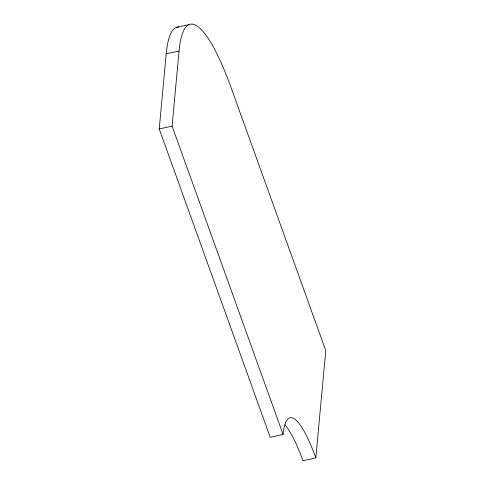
<?xml version="1.0" encoding="UTF-8"?>
<svg xmlns="http://www.w3.org/2000/svg" width="485" height="485" viewBox="0 0 485 485"><rect width="100%" height="100%" fill="white"/><g stroke="black" fill="none" stroke-linecap="round" stroke-linejoin="round"><path stroke-width="0.73" d="M166.197 53.871L179.056 51.016A153.763 31.173 77.5 0 1 231.418 88.519L325.774 350.6L315.82 457.895A96.103 19.485 77.5 0 0 283.094 434.463L270.23 437.312L159.225 128.974L166.197 53.871A153.763 31.173 77.5 0 1 178.795 26.942M283.094 434.463L172.09 126.124L179.056 51.016M176.128 27.475L188.986 24.62M159.225 128.974L172.09 126.124M315.82 457.895L302.955 460.75A96.103 19.485 77.5 0 0 285.034 424.908"/></g></svg>
